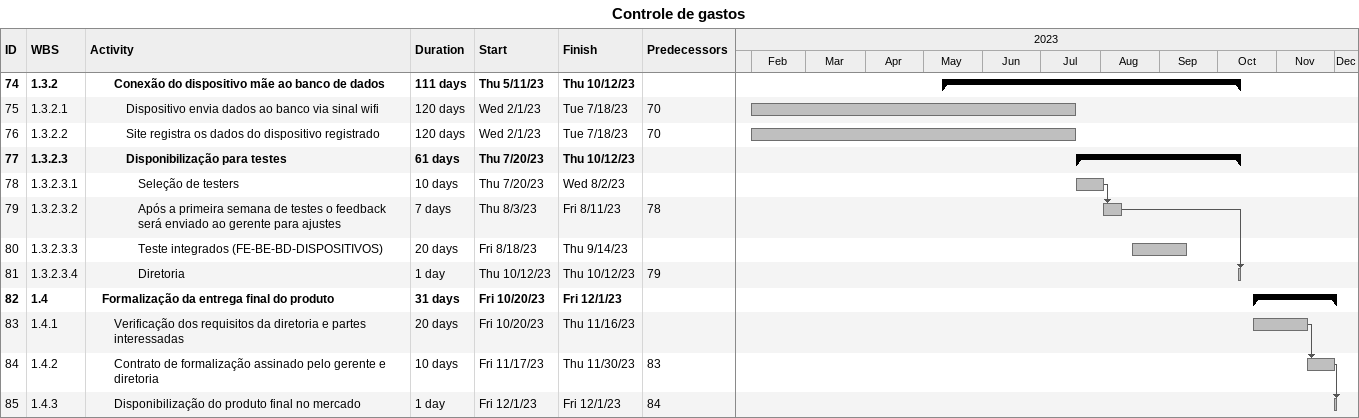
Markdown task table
Controle de gastos

| ID | WBS | Task | Duration | Start | Finish | Predecessors |
|---|---|---|---|---|---|---|
| 74 | 1.3.2 | **Conexão do dispositivo mãe ao banco de dados** | 111d | 2023-05-11 | 2023-10-12 |  |
| 75 | 1.3.2.1 | Dispositivo envia dados ao banco via sinal wifi | 120d | 2023-02-01 | 2023-07-18 | 70 |
| 76 | 1.3.2.2 | Site registra os dados do dispositivo registrado | 120d | 2023-02-01 | 2023-07-18 | 70 |
| 77 | 1.3.2.3 | **Disponibilização para testes** | 61d | 2023-07-20 | 2023-10-12 |  |
| 78 | 1.3.2.3.1 | Seleção de testers | 10d | 2023-07-20 | 2023-08-02 |  |
| 79 | 1.3.2.3.2 | Após a primeira semana de testes o feedback será enviado ao gerente para ajustes | 7d | 2023-08-03 | 2023-08-11 | 78 |
| 80 | 1.3.2.3.3 | Teste integrados (FE-BE-BD-DISPOSITIVOS) | 20d | 2023-08-18 | 2023-09-14 |  |
| 81 | 1.3.2.3.4 | Diretoria | 1d | 2023-10-12 | 2023-10-12 | 79 |
| 82 | 1.4 | **Formalização da entrega final do produto** | 31d | 2023-10-20 | 2023-12-01 |  |
| 83 | 1.4.1 | Verificação dos requisitos da diretoria e partes interessadas | 20d | 2023-10-20 | 2023-11-16 |  |
| 84 | 1.4.2 | Contrato de formalização assinado pelo gerente e diretoria | 10d | 2023-11-17 | 2023-11-30 | 83 |
| 85 | 1.4.3 | Disponibilização do produto final no mercado | 1d | 2023-12-01 | 2023-12-01 | 84 |
